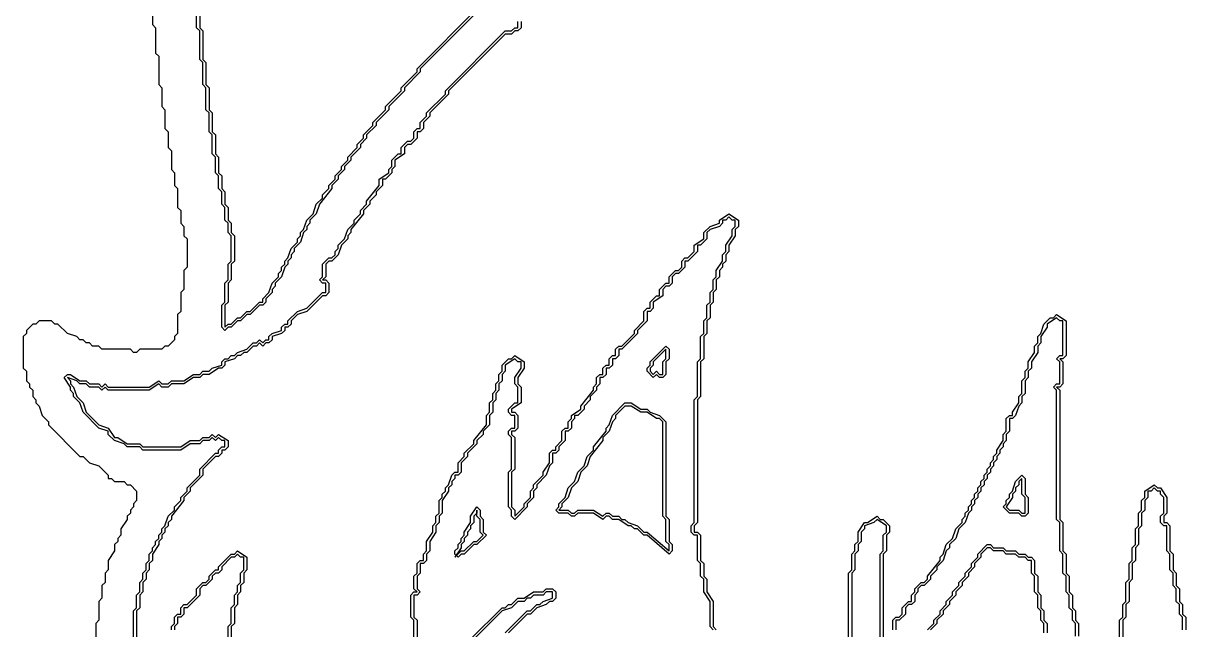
# Model space of a CAD drawing. Header units: millimetres. Extents: x 2 to 58.7, y 4.1 to 84.
# Drawn here: x 16.42 to 38.78, y 56.42 to 68.09 of the extents above; entities that cross this region are included whole.
import ezdxf

# ---------------------------------------------------------------- set-up
doc = ezdxf.new("R2010")
doc.units = ezdxf.units.MM
for name, color, linetype, true_color in [('CUT_OUTER', 1, 'Continuous', 0xa7a7a7), ('FILL_HAIR', 5, 'Continuous', 0x905530), ('FILL_SKIN', 3, 'Continuous', 0xfad3ab), ('FILL_WHITE', 4, 'Continuous', 0xf5f3f0), ('RAISED_METAL', 2, 'Continuous', 0xa7a7a7)]:
    doc.layers.add(name, color=color, linetype=linetype, true_color=true_color)

msp = doc.modelspace()

# ---------------------------------------------------------------- linework, layer by layer
at = {"layer": 'CUT_OUTER'}
msp.add_lwpolyline([(18.907, 68.788), (18.907, 68.061), (18.968, 68), (18.968, 67.515), (19.028, 67.455), (19.028, 66.909), (19.089, 66.848), (19.089, 66.485), (19.149, 66.424), (19.149, 66.061), (19.21, 66), (19.21, 65.697), (19.271, 65.636), (19.271, 65.273), (19.331, 65.212), (19.331, 64.97), (19.392, 64.909), (19.392, 64.545), (19.452, 64.485), (19.452, 64.242), (19.513, 64.182), (19.513, 64), (19.574, 63.939), (19.574, 63.394), (19.513, 63.333), (19.513, 62.97), (19.452, 62.909), (19.452, 62.545), (19.392, 62.485), (19.392, 62.121), (19.331, 62.061), (19.331, 62), (19.21, 61.879), (19.149, 61.879), (19.089, 61.818), (18.665, 61.818), (18.604, 61.758), (18.543, 61.758), (18.483, 61.818), (17.937, 61.818), (17.877, 61.879), (17.756, 61.879), (17.695, 61.939), (17.634, 61.939), (17.574, 62), (17.513, 62), (17.453, 62.061), (17.271, 62.121), (17.089, 62.303), (17.029, 62.303), (16.968, 62.364), (16.726, 62.364), (16.665, 62.303), (16.604, 62.303), (16.483, 62.182), (16.483, 62.121), (16.423, 62.061), (16.423, 61.455), (16.483, 61.394), (16.483, 61.212), (16.544, 61.152), (16.544, 61.091), (16.604, 61.03), (16.604, 60.909), (16.665, 60.848), (16.665, 60.788), (16.726, 60.727), (16.786, 60.545), (16.907, 60.424), (16.907, 60.364), (17.513, 59.758), (17.574, 59.758), (17.695, 59.636), (17.877, 59.576), (18.059, 59.394), (18.059, 59.333), (18.119, 59.333), (18.18, 59.273), (18.362, 59.273), (18.422, 59.212), (18.483, 59.212), (18.604, 59.091), (18.604, 58.909), (18.543, 58.848), (18.543, 58.788), (18.483, 58.727), (18.483, 58.667), (18.422, 58.606), (18.422, 58.545), (18.301, 58.364), (18.301, 58.242), (18.24, 58.182), (18.24, 58.121), (18.18, 58.061), (18.18, 57.939), (18.059, 57.758), (18.059, 57.576), (17.998, 57.515), (17.998, 57.333), (17.937, 57.273), (17.937, 57.03), (17.877, 56.97), (17.877, 56.606), (17.816, 56.545), (17.816, 56.242)], dxfattribs=at)
at = {"layer": 'FILL_HAIR'}
for points in [[(25.997, 68.121), (25.997, 68), (25.936, 67.939), (25.876, 67.939), (25.815, 67.879), (25.694, 67.879), (24.603, 66.788), (24.603, 66.727), (24.24, 66.364), (24.24, 66.303), (24.119, 66.182), (24.119, 66.061), (24.058, 66), (23.997, 66), (23.997, 65.879), (23.876, 65.758), (23.816, 65.758), (23.755, 65.697), (23.755, 65.576), (23.573, 65.455), (23.573, 65.333), (23.513, 65.273), (23.513, 65.212), (23.391, 65.091), (23.331, 65.091), (23.331, 64.97), (23.21, 64.848), (23.21, 64.788), (23.088, 64.667), (23.088, 64.606), (22.967, 64.485), (22.967, 64.424), (22.725, 64.121), (22.725, 64.061), (22.664, 64), (22.664, 63.939), (22.543, 63.818), (22.482, 63.636), (22.361, 63.515), (22.301, 63.515), (22.24, 63.455), (22.24, 63.212), (22.179, 63.152), (22.24, 63.152), (22.301, 63.091), (22.301, 62.909), (22.24, 62.848), (22.179, 62.848), (21.876, 62.545), (21.695, 62.485), (21.573, 62.364), (21.573, 62.303), (21.513, 62.242), (21.452, 62.242), (21.452, 62.182), (21.392, 62.121), (21.21, 62.061), (21.21, 62), (21.149, 61.939), (21.089, 61.939), (21.028, 61.879), (20.967, 61.939), (20.907, 61.879), (20.846, 61.879), (20.725, 61.758), (20.664, 61.758), (20.604, 61.697), (20.543, 61.697), (20.483, 61.636), (20.301, 61.576), (20.301, 61.515), (20.24, 61.455), (20.18, 61.455), (19.998, 61.333), (19.877, 61.333), (19.816, 61.273), (19.695, 61.273), (19.513, 61.152), (19.271, 61.152), (19.21, 61.091), (19.089, 61.091), (19.028, 61.152), (18.846, 61.03), (18.059, 61.03), (17.998, 61.091), (17.937, 61.03), (17.877, 61.091), (17.695, 61.091), (17.634, 61.152), (17.513, 61.152), (17.453, 61.212), (17.271, 61.273), (17.331, 61.212), (17.331, 61.152), (17.392, 61.091), (17.453, 60.909), (17.574, 60.788), (17.634, 60.606), (17.877, 60.364), (18.059, 60.303), (18.18, 60.121), (18.24, 60.121), (18.422, 60), (18.665, 60), (18.725, 59.939), (19.452, 59.939), (19.634, 60.061), (19.816, 60.061), (19.877, 60.121), (19.998, 60.121), (20.058, 60.182), (20.119, 60.121), (20.18, 60.182), (20.361, 60.061), (20.361, 59.939), (20.301, 59.879), (20.24, 59.879), (20.24, 59.818), (20.18, 59.758), (20.119, 59.758), (19.877, 59.515), (19.877, 59.394), (19.634, 59.152), (19.634, 59.091), (19.513, 58.97), (19.513, 58.909), (19.271, 58.606), (19.271, 58.545), (19.21, 58.485), (19.21, 58.424), (19.149, 58.364), (19.149, 58.303), (19.089, 58.242), (19.089, 58.182), (19.028, 58.121), (19.028, 58.061), (18.907, 57.879), (18.907, 57.758), (18.846, 57.697), (18.846, 57.576), (18.786, 57.515), (18.786, 57.394), (18.725, 57.333), (18.725, 57.152), (18.665, 57.091), (18.665, 56.848), (18.604, 56.788), (18.604, 55.818)], [(23.937, 56.242), (23.937, 56.606), (23.876, 56.667), (23.876, 57.091), (23.937, 57.152), (23.997, 57.152), (23.937, 57.212), (23.937, 57.455), (23.997, 57.515), (23.997, 57.697), (24.058, 57.758), (24.119, 57.758), (24.119, 57.879), (24.179, 57.939), (24.179, 58.121), (24.3, 58.303), (24.3, 58.424), (24.361, 58.485), (24.361, 58.606), (24.421, 58.667), (24.421, 58.909), (24.482, 58.97), (24.482, 59.03), (24.543, 59.091), (24.543, 59.152), (24.603, 59.212), (24.664, 59.394), (24.724, 59.455), (24.785, 59.455), (24.785, 59.636), (24.906, 59.758), (24.906, 59.818), (25.088, 60), (25.088, 60.061), (25.33, 60.364), (25.33, 60.545), (25.391, 60.606), (25.391, 60.788), (25.452, 60.848), (25.452, 60.97), (25.512, 61.03), (25.512, 61.152), (25.573, 61.212), (25.573, 61.333), (25.633, 61.394), (25.633, 61.515), (25.755, 61.636), (25.815, 61.636), (25.876, 61.697), (26.058, 61.576), (26.058, 61.455), (25.936, 61.273), (25.936, 61.152), (25.997, 61.091), (25.997, 60.788), (25.815, 60.667), (25.815, 60.606), (25.876, 60.606), (25.936, 60.545), (25.936, 60.303), (25.876, 60.242), (25.815, 60.242), (25.815, 60.182), (25.876, 60.121), (25.876, 59.515), (25.815, 59.455), (25.815, 58.788), (25.876, 58.727), (25.876, 58.606), (26.058, 58.788), (26.058, 58.848), (26.179, 58.97), (26.179, 59.091), (26.239, 59.152), (26.239, 59.212), (26.421, 59.394), (26.421, 59.455), (26.542, 59.636), (26.542, 59.818), (26.603, 59.879), (26.664, 59.879), (26.664, 59.939), (26.785, 60.061), (26.785, 60.242), (26.845, 60.303), (26.906, 60.303), (26.906, 60.424), (26.967, 60.485), (26.967, 60.545), (27.148, 60.667), (27.148, 60.727), (27.391, 61.03), (27.391, 61.091), (27.451, 61.152), (27.451, 61.273), (27.512, 61.333), (27.573, 61.333), (27.573, 61.455), (27.633, 61.515), (27.694, 61.515), (27.694, 61.636), (27.754, 61.697), (27.815, 61.697), (27.815, 61.818), (27.876, 61.879), (27.936, 61.879), (28.179, 62.121), (28.179, 62.182), (28.36, 62.364), (28.36, 62.545), (28.421, 62.606), (28.482, 62.606), (28.482, 62.727), (28.603, 62.848), (28.663, 62.848), (28.663, 62.97), (28.785, 63.091), (28.845, 63.091), (28.845, 63.212), (28.966, 63.333), (29.027, 63.333), (29.088, 63.394), (29.088, 63.515), (29.148, 63.576), (29.209, 63.576), (29.33, 63.697), (29.33, 63.818), (29.512, 63.939), (29.512, 64.061), (29.633, 64.182), (29.815, 64.242), (29.815, 64.303), (29.997, 64.424), (30.178, 64.303), (30.178, 64.182), (30.118, 64.121), (30.118, 64), (29.997, 63.818), (29.997, 63.697), (29.936, 63.636), (29.936, 63.515), (29.875, 63.455), (29.875, 63.394), (29.815, 63.333), (29.815, 63.212), (29.754, 63.152), (29.754, 62.97), (29.694, 62.909), (29.694, 62.727), (29.633, 62.667), (29.633, 62.424), (29.572, 62.364), (29.572, 62.121), (29.512, 62.061), (29.512, 61.636), (29.451, 61.576), (29.451, 60.909), (29.391, 60.848), (29.391, 58.485), (29.33, 58.424), (29.33, 58.303), (29.391, 58.303), (29.451, 58.242), (29.451, 57.758), (29.512, 57.697), (29.512, 57.455), (29.572, 57.394), (29.572, 57.152), (29.694, 56.97), (29.694, 56.485), (29.754, 56.424)], [(33.148, 56.424), (33.148, 56.606), (33.208, 56.667), (33.269, 56.667), (33.329, 56.727), (33.329, 56.848), (33.451, 56.97), (33.511, 56.97), (33.511, 57.091), (33.572, 57.152), (33.572, 57.212), (33.693, 57.333), (33.754, 57.333), (33.814, 57.394), (33.814, 57.455), (34.057, 57.758), (34.057, 57.818), (34.117, 57.879), (34.178, 58.061), (34.299, 58.182), (34.36, 58.364), (34.481, 58.485), (34.481, 58.545), (34.541, 58.606), (34.541, 58.667), (34.602, 58.727), (34.602, 58.788), (34.663, 58.848), (34.663, 58.909), (34.723, 58.97), (34.723, 59.03), (34.784, 59.091), (34.784, 59.152), (34.844, 59.212), (34.844, 59.273), (34.905, 59.333), (34.905, 59.394), (34.966, 59.455), (34.966, 59.515), (35.026, 59.576), (35.026, 59.636), (35.087, 59.697), (35.087, 59.758), (35.147, 59.818), (35.147, 59.879), (35.269, 60.061), (35.269, 60.182), (35.329, 60.242), (35.329, 60.485), (35.39, 60.545), (35.45, 60.545), (35.45, 60.606), (35.572, 60.788), (35.572, 60.909), (35.632, 60.97), (35.632, 61.212), (35.693, 61.273), (35.693, 61.394), (35.753, 61.455), (35.753, 61.576), (35.875, 61.758), (35.875, 61.879), (35.935, 61.939), (35.935, 62.061), (35.996, 62.121), (36.056, 62.303), (36.178, 62.424), (36.238, 62.424), (36.299, 62.485), (36.481, 62.364), (36.481, 61.697), (36.42, 61.636), (36.359, 61.636), (36.42, 61.576), (36.42, 61.152), (36.359, 61.091), (36.299, 61.091), (36.359, 61.03), (36.359, 58.545), (36.42, 58.485), (36.42, 57.939), (36.481, 57.879), (36.481, 57.515), (36.541, 57.455), (36.541, 57.152), (36.602, 57.091), (36.602, 56.848), (36.662, 56.788), (36.662, 56.606), (36.723, 56.545), (36.723, 56.303)], [(37.511, 56.121), (37.511, 56.606), (37.571, 56.667), (37.571, 56.909), (37.632, 56.97), (37.632, 57.333), (37.693, 57.394), (37.693, 57.697), (37.753, 57.758), (37.753, 58), (37.814, 58.061), (37.814, 58.364), (37.874, 58.424), (37.874, 58.667), (37.935, 58.727), (37.935, 58.909), (37.996, 58.97), (37.996, 59.091), (38.177, 59.212), (38.238, 59.152), (38.299, 59.152), (38.42, 58.97), (38.42, 58.667), (38.359, 58.606), (38.359, 58.485), (38.42, 58.485), (38.48, 58.424), (38.48, 57.939), (38.541, 57.879), (38.541, 57.576), (38.601, 57.515), (38.601, 57.273), (38.662, 57.212), (38.662, 56.97), (38.723, 56.909), (38.723, 56.727), (38.783, 56.667), (38.783, 56.424)], [(32.299, 55.879), (32.299, 57.515), (32.36, 57.576), (32.36, 57.879), (32.42, 57.939), (32.42, 58.061), (32.481, 58.121), (32.481, 58.303), (32.602, 58.485), (32.663, 58.485), (32.845, 58.606), (32.905, 58.545), (32.966, 58.545), (33.087, 58.424), (33.087, 58.303), (33.026, 58.242), (33.026, 57.939), (32.966, 57.879), (32.966, 56.182)], [(19.271, 56.424), (19.271, 56.485), (19.331, 56.545), (19.331, 56.667), (19.392, 56.727), (19.452, 56.727), (19.452, 56.848), (19.513, 56.909), (19.574, 56.909), (19.755, 57.091), (19.755, 57.212), (19.877, 57.333), (19.937, 57.333), (19.998, 57.394), (19.998, 57.455), (20.119, 57.576), (20.18, 57.576), (20.18, 57.636), (20.422, 57.879), (20.483, 57.879), (20.543, 57.939), (20.725, 57.818), (20.725, 57.576), (20.664, 57.515), (20.664, 57.333), (20.604, 57.273), (20.604, 57.152), (20.543, 57.091), (20.543, 56.909), (20.483, 56.848), (20.483, 56.545), (20.422, 56.485), (20.422, 55.394)]]:
    msp.add_lwpolyline(points, dxfattribs=at)
at = {"layer": 'FILL_SKIN'}
for points in [[(28.785, 61.818), (28.542, 61.576), (28.542, 61.515), (28.482, 61.455), (28.482, 61.394), (28.542, 61.333), (28.603, 61.394), (28.663, 61.333), (28.724, 61.333), (28.724, 61.576), (28.785, 61.636)], [(27.997, 60.727), (27.815, 60.545), (27.815, 60.485), (27.754, 60.424), (27.694, 60.242), (27.573, 60.121), (27.573, 60.061), (27.33, 59.758), (27.27, 59.576), (27.148, 59.455), (27.088, 59.273), (26.967, 59.152), (26.906, 58.97), (26.785, 58.848), (26.785, 58.788), (26.724, 58.727), (26.906, 58.727), (26.967, 58.667), (27.027, 58.667), (27.088, 58.727), (27.391, 58.727), (27.573, 58.606), (27.633, 58.667), (27.694, 58.667), (27.754, 58.606), (27.876, 58.606), (27.936, 58.545), (27.997, 58.545), (28.057, 58.485), (28.239, 58.424), (28.36, 58.303), (28.421, 58.303), (28.845, 57.939), (28.845, 58.061), (28.785, 58.121), (28.785, 58.545), (28.724, 58.606), (28.724, 60.424), (28.663, 60.485), (28.603, 60.485), (28.421, 60.606), (28.3, 60.606), (28.118, 60.727)], [(35.632, 59.333), (35.572, 59.273), (35.572, 59.212), (35.511, 59.152), (35.511, 59.091), (35.45, 59.03), (35.45, 58.97), (35.329, 58.788), (35.39, 58.727), (35.572, 58.727), (35.632, 58.667), (35.693, 58.667), (35.693, 58.97), (35.632, 59.03)], [(25.149, 58.727), (25.149, 58.667), (25.088, 58.606), (25.088, 58.485), (25.027, 58.424), (25.027, 58.364), (24.967, 58.303), (24.967, 58.242), (24.906, 58.182), (24.906, 58.121), (24.846, 58.061), (24.846, 58), (24.724, 57.818), (24.846, 57.939), (24.906, 57.939), (25.088, 58.121), (25.149, 58.121), (25.27, 58.242), (25.209, 58.303), (25.209, 58.545), (25.149, 58.606)]]:
    msp.add_lwpolyline(points, close=True, dxfattribs=at)
msp.add_lwpolyline([(36.056, 56.364), (36.056, 56.545), (35.996, 56.606), (35.996, 56.788), (35.935, 56.848), (35.935, 57.091), (35.875, 57.152), (35.875, 57.455), (35.814, 57.515), (35.814, 57.758), (35.753, 57.758), (35.693, 57.818), (35.572, 57.818), (35.511, 57.879), (35.329, 57.879), (35.269, 57.939), (35.087, 57.939), (35.026, 58), (34.966, 58), (34.844, 57.879), (34.844, 57.818), (34.723, 57.697), (34.723, 57.636), (34.602, 57.515), (34.602, 57.455), (34.481, 57.333), (34.481, 57.273), (34.36, 57.152), (34.36, 57.091), (34.238, 56.97), (34.238, 56.909), (34.117, 56.788), (34.117, 56.727), (33.996, 56.606), (33.996, 56.545), (33.875, 56.424)], dxfattribs=at)
at = {"layer": 'FILL_WHITE'}
for points in [[(19.816, 68.545), (19.816, 68), (19.877, 67.939), (19.877, 67.394), (19.937, 67.333), (19.937, 66.909), (19.998, 66.848), (19.998, 66.424), (20.058, 66.364), (20.058, 66), (20.119, 65.939), (20.119, 65.576), (20.18, 65.515), (20.18, 65.212), (20.24, 65.152), (20.24, 64.909), (20.301, 64.848), (20.301, 64.606), (20.361, 64.545), (20.361, 64.303), (20.422, 64.242), (20.422, 64.061), (20.483, 64), (20.483, 63.515), (20.422, 63.455), (20.422, 63.152), (20.361, 63.091), (20.361, 62.727), (20.301, 62.667), (20.301, 62.242), (20.361, 62.303), (20.422, 62.303), (20.543, 62.424), (20.604, 62.424), (20.725, 62.545), (20.786, 62.545), (20.967, 62.727), (21.028, 62.727), (21.028, 62.788), (21.149, 62.909), (21.21, 63.091), (21.331, 63.212), (21.331, 63.273), (21.392, 63.333), (21.392, 63.394), (21.452, 63.455), (21.452, 63.515), (21.513, 63.576), (21.573, 63.758), (21.695, 63.879), (21.695, 63.939), (21.755, 64), (21.755, 64.061), (21.816, 64.121), (21.876, 64.303), (21.998, 64.424), (22.058, 64.606), (22.179, 64.727), (22.179, 64.788), (22.301, 64.909), (22.301, 64.97), (22.422, 65.091), (22.422, 65.152), (22.543, 65.273), (22.543, 65.333), (22.664, 65.455), (22.664, 65.515), (22.846, 65.697), (22.846, 65.758), (22.967, 65.879), (22.967, 65.939), (23.149, 66.121), (23.149, 66.182), (23.391, 66.424), (23.391, 66.485), (23.694, 66.788), (23.694, 66.848), (23.997, 67.152), (23.997, 67.212), (25.149, 68.364)], [(25.694, 56.364), (26.118, 56.788), (26.179, 56.788), (26.3, 56.909), (26.361, 56.909), (26.421, 56.97), (26.603, 57.03), (26.603, 57.152), (26.482, 57.152), (26.421, 57.091), (26.239, 57.091), (26.179, 57.03), (26.118, 57.03), (26.058, 56.97), (25.936, 56.97), (25.815, 56.848), (25.633, 56.788), (25.088, 56.242)]]:
    msp.add_lwpolyline(points, dxfattribs=at)
at = {"layer": 'RAISED_METAL'}
for points in [[(18.907, 68.788), (18.907, 68.061), (18.968, 68), (18.968, 67.515), (19.028, 67.455), (19.028, 66.909), (19.089, 66.848), (19.089, 66.485), (19.149, 66.424), (19.149, 66.061), (19.21, 66), (19.21, 65.697), (19.271, 65.636), (19.271, 65.273), (19.331, 65.212), (19.331, 64.97), (19.392, 64.909), (19.392, 64.545), (19.452, 64.485), (19.452, 64.242), (19.513, 64.182), (19.513, 64), (19.574, 63.939), (19.574, 63.394), (19.513, 63.333), (19.513, 62.97), (19.452, 62.909), (19.452, 62.545), (19.392, 62.485), (19.392, 62.121), (19.331, 62.061), (19.331, 62), (19.21, 61.879), (19.149, 61.879), (19.089, 61.818), (18.665, 61.818), (18.604, 61.758), (18.543, 61.758), (18.483, 61.818), (17.937, 61.818), (17.877, 61.879), (17.756, 61.879), (17.695, 61.939), (17.634, 61.939), (17.574, 62), (17.513, 62), (17.453, 62.061), (17.271, 62.121), (17.089, 62.303), (17.029, 62.303), (16.968, 62.364), (16.726, 62.364), (16.665, 62.303), (16.604, 62.303), (16.483, 62.182), (16.483, 62.121), (16.423, 62.061), (16.423, 61.455), (16.483, 61.394), (16.483, 61.212), (16.544, 61.152), (16.544, 61.091), (16.604, 61.03), (16.604, 60.909), (16.665, 60.848), (16.665, 60.788), (16.726, 60.727), (16.786, 60.545), (16.907, 60.424), (16.907, 60.364), (17.513, 59.758), (17.574, 59.758), (17.695, 59.636), (17.877, 59.576), (18.059, 59.394), (18.059, 59.333), (18.119, 59.333), (18.18, 59.273), (18.362, 59.273), (18.422, 59.212), (18.483, 59.212), (18.604, 59.091), (18.604, 58.909), (18.543, 58.848), (18.543, 58.788), (18.483, 58.727), (18.483, 58.667), (18.422, 58.606), (18.422, 58.545), (18.301, 58.364), (18.301, 58.242), (18.24, 58.182), (18.24, 58.121), (18.18, 58.061), (18.18, 57.939), (18.059, 57.758), (18.059, 57.576), (17.998, 57.515), (17.998, 57.333), (17.937, 57.273), (17.937, 57.03), (17.877, 56.97), (17.877, 56.606), (17.816, 56.545), (17.816, 56.242)], [(25.149, 68.303), (24.058, 67.212), (24.058, 67.152), (23.755, 66.848), (23.755, 66.788), (23.452, 66.485), (23.452, 66.424), (23.21, 66.182), (23.21, 66.121), (23.028, 65.939), (23.028, 65.879), (22.907, 65.758), (22.907, 65.697), (22.725, 65.515), (22.725, 65.455), (22.604, 65.333), (22.604, 65.273), (22.482, 65.152), (22.482, 65.091), (22.361, 64.97), (22.361, 64.909), (22.119, 64.606), (22.058, 64.424), (21.937, 64.303), (21.937, 64.242), (21.876, 64.182), (21.876, 64.121), (21.816, 64.061), (21.755, 63.879), (21.634, 63.758), (21.634, 63.697), (21.573, 63.636), (21.573, 63.576), (21.513, 63.515), (21.513, 63.455), (21.452, 63.394), (21.392, 63.212), (21.27, 63.091), (21.27, 63.03), (21.21, 62.97), (21.21, 62.909), (21.089, 62.788), (21.089, 62.727), (21.028, 62.667), (20.967, 62.667), (20.786, 62.485), (20.725, 62.485), (20.604, 62.364), (20.543, 62.364), (20.422, 62.242), (20.361, 62.242), (20.301, 62.182), (20.24, 62.242), (20.24, 62.667), (20.301, 62.727), (20.301, 63.091), (20.361, 63.152), (20.361, 63.455), (20.422, 63.515), (20.422, 64), (20.361, 64.061), (20.361, 64.242), (20.301, 64.303), (20.301, 64.545), (20.24, 64.606), (20.24, 64.848), (20.18, 64.909), (20.18, 65.152), (20.119, 65.212), (20.119, 65.515), (20.058, 65.576), (20.058, 65.939), (19.998, 66), (19.998, 66.364), (19.937, 66.424), (19.937, 66.848), (19.877, 66.909), (19.877, 67.333), (19.816, 67.394), (19.816, 67.939), (19.755, 68), (19.755, 68.545)], [(18.543, 55.818), (18.543, 56.788), (18.604, 56.848), (18.604, 57.091), (18.665, 57.152), (18.665, 57.333), (18.725, 57.394), (18.725, 57.515), (18.786, 57.576), (18.786, 57.697), (18.846, 57.758), (18.846, 57.879), (18.907, 57.939), (18.907, 58), (18.968, 58.061), (18.968, 58.121), (19.028, 58.182), (19.028, 58.242), (19.089, 58.303), (19.089, 58.364), (19.149, 58.424), (19.21, 58.606), (19.331, 58.727), (19.331, 58.788), (19.452, 58.909), (19.452, 58.97), (19.574, 59.091), (19.574, 59.152), (19.816, 59.394), (19.816, 59.515), (20.119, 59.818), (20.18, 59.818), (20.18, 59.879), (20.24, 59.939), (20.301, 59.939), (20.301, 60.061), (20.24, 60.061), (20.18, 60.121), (20.119, 60.061), (20.058, 60.121), (19.998, 60.061), (19.877, 60.061), (19.816, 60), (19.634, 60), (19.452, 59.879), (18.725, 59.879), (18.665, 59.939), (18.422, 59.939), (18.362, 60), (18.18, 60.061), (18.059, 60.182), (18.059, 60.242), (17.877, 60.303), (17.574, 60.606), (17.513, 60.788), (17.392, 60.909), (17.392, 60.97), (17.331, 61.03), (17.331, 61.091), (17.21, 61.273), (17.271, 61.333), (17.331, 61.333), (17.513, 61.212), (17.634, 61.212), (17.695, 61.152), (17.877, 61.152), (17.937, 61.091), (17.998, 61.152), (18.059, 61.091), (18.846, 61.091), (19.028, 61.212), (19.089, 61.152), (19.21, 61.152), (19.271, 61.212), (19.513, 61.212), (19.695, 61.333), (19.816, 61.333), (19.877, 61.394), (19.998, 61.394), (20.058, 61.455), (20.24, 61.515), (20.24, 61.576), (20.301, 61.636), (20.361, 61.636), (20.422, 61.697), (20.483, 61.697), (20.543, 61.758), (20.725, 61.818), (20.846, 61.939), (20.907, 61.939), (20.967, 62), (21.028, 61.939), (21.089, 62), (21.149, 62), (21.149, 62.061), (21.21, 62.121), (21.392, 62.182), (21.392, 62.242), (21.452, 62.303), (21.513, 62.303), (21.513, 62.364), (21.695, 62.545), (21.876, 62.606), (22.179, 62.909), (22.24, 62.909), (22.24, 63.091), (22.179, 63.091), (22.119, 63.152), (22.179, 63.212), (22.179, 63.455), (22.301, 63.576), (22.361, 63.576), (22.422, 63.636), (22.422, 63.697), (22.482, 63.758), (22.482, 63.818), (22.604, 63.939), (22.664, 64.121), (22.785, 64.242), (22.785, 64.303), (22.907, 64.424), (22.907, 64.485), (23.028, 64.606), (23.028, 64.667), (23.27, 64.97), (23.27, 65.091), (23.452, 65.212), (23.452, 65.273), (23.513, 65.333), (23.513, 65.455), (23.634, 65.576), (23.694, 65.576), (23.694, 65.697), (23.816, 65.818), (23.876, 65.818), (23.937, 65.879), (23.937, 66), (23.997, 66.061), (24.058, 66.061), (24.058, 66.182), (24.179, 66.303), (24.179, 66.364), (24.543, 66.727), (24.543, 66.788), (25.694, 67.939), (25.815, 67.939), (25.876, 68), (25.936, 68), (25.936, 68.121)], [(29.694, 56.424), (29.633, 56.485), (29.633, 56.97), (29.512, 57.152), (29.512, 57.394), (29.451, 57.455), (29.451, 57.697), (29.391, 57.758), (29.391, 58.242), (29.33, 58.242), (29.269, 58.303), (29.269, 58.424), (29.33, 58.485), (29.33, 60.848), (29.391, 60.909), (29.391, 61.576), (29.451, 61.636), (29.451, 62.061), (29.512, 62.121), (29.512, 62.364), (29.572, 62.424), (29.572, 62.667), (29.633, 62.727), (29.633, 62.909), (29.694, 62.97), (29.694, 63.152), (29.754, 63.212), (29.754, 63.333), (29.875, 63.515), (29.875, 63.636), (29.936, 63.697), (29.936, 63.818), (30.057, 64), (30.057, 64.121), (30.118, 64.182), (30.118, 64.303), (30.057, 64.303), (29.997, 64.364), (29.936, 64.303), (29.875, 64.303), (29.875, 64.242), (29.815, 64.182), (29.633, 64.121), (29.572, 64.061), (29.572, 63.939), (29.451, 63.818), (29.391, 63.818), (29.391, 63.697), (29.209, 63.515), (29.148, 63.515), (29.148, 63.394), (29.027, 63.273), (28.966, 63.273), (28.906, 63.212), (28.906, 63.091), (28.845, 63.03), (28.785, 63.03), (28.724, 62.97), (28.724, 62.848), (28.542, 62.727), (28.542, 62.606), (28.482, 62.545), (28.421, 62.545), (28.421, 62.364), (28.239, 62.182), (28.239, 62.121), (27.936, 61.818), (27.876, 61.818), (27.876, 61.697), (27.815, 61.636), (27.754, 61.636), (27.754, 61.515), (27.694, 61.455), (27.633, 61.455), (27.633, 61.333), (27.573, 61.273), (27.512, 61.273), (27.512, 61.152), (27.451, 61.091), (27.451, 61.03), (27.33, 60.909), (27.33, 60.848), (27.209, 60.727), (27.209, 60.667), (27.088, 60.545), (27.027, 60.545), (27.027, 60.485), (26.967, 60.424), (26.967, 60.303), (26.906, 60.242), (26.845, 60.242), (26.845, 60.061), (26.724, 59.939), (26.724, 59.879), (26.664, 59.818), (26.603, 59.818), (26.603, 59.636), (26.542, 59.576), (26.482, 59.394), (26.3, 59.212), (26.3, 59.152), (26.239, 59.091), (26.239, 58.97), (26.118, 58.848), (26.118, 58.788), (25.876, 58.545), (25.815, 58.606), (25.815, 58.727), (25.755, 58.788), (25.755, 59.455), (25.815, 59.515), (25.815, 60.121), (25.755, 60.182), (25.755, 60.242), (25.815, 60.303), (25.876, 60.303), (25.876, 60.545), (25.815, 60.545), (25.755, 60.606), (25.755, 60.667), (25.876, 60.788), (25.936, 60.788), (25.936, 61.091), (25.876, 61.152), (25.876, 61.273), (25.997, 61.455), (25.997, 61.576), (25.936, 61.576), (25.876, 61.636), (25.694, 61.515), (25.694, 61.394), (25.633, 61.333), (25.633, 61.212), (25.573, 61.152), (25.573, 61.03), (25.512, 60.97), (25.512, 60.848), (25.452, 60.788), (25.452, 60.606), (25.391, 60.545), (25.391, 60.364), (25.27, 60.242), (25.27, 60.182), (25.149, 60.061), (25.149, 60), (24.967, 59.818), (24.967, 59.758), (24.846, 59.636), (24.846, 59.455), (24.785, 59.394), (24.724, 59.394), (24.724, 59.333), (24.664, 59.273), (24.664, 59.212), (24.603, 59.152), (24.603, 59.091), (24.482, 58.909), (24.482, 58.667), (24.421, 58.606), (24.421, 58.485), (24.361, 58.424), (24.361, 58.303), (24.24, 58.121), (24.24, 57.939), (24.179, 57.879), (24.179, 57.758), (24.119, 57.697), (24.058, 57.697), (24.058, 57.515), (23.997, 57.455), (23.997, 57.212), (24.058, 57.152), (23.997, 57.091), (23.937, 57.091), (23.937, 56.667), (23.997, 56.606), (23.997, 56.242)], [(36.662, 56.303), (36.662, 56.545), (36.602, 56.606), (36.602, 56.788), (36.541, 56.848), (36.541, 57.091), (36.481, 57.152), (36.481, 57.455), (36.42, 57.515), (36.42, 57.879), (36.359, 57.939), (36.359, 58.485), (36.299, 58.545), (36.299, 61.03), (36.238, 61.091), (36.299, 61.152), (36.359, 61.152), (36.359, 61.576), (36.299, 61.636), (36.359, 61.697), (36.42, 61.697), (36.42, 62.364), (36.359, 62.364), (36.299, 62.424), (36.117, 62.303), (36.117, 62.242), (35.996, 62.061), (35.996, 61.939), (35.935, 61.879), (35.935, 61.758), (35.814, 61.576), (35.814, 61.455), (35.753, 61.394), (35.753, 61.273), (35.693, 61.212), (35.693, 60.97), (35.632, 60.909), (35.632, 60.788), (35.572, 60.727), (35.511, 60.545), (35.45, 60.485), (35.39, 60.485), (35.39, 60.242), (35.329, 60.182), (35.329, 60.061), (35.269, 60), (35.269, 59.939), (35.208, 59.879), (35.208, 59.818), (35.147, 59.758), (35.147, 59.697), (35.087, 59.636), (35.087, 59.576), (35.026, 59.515), (35.026, 59.455), (34.966, 59.394), (34.966, 59.333), (34.905, 59.273), (34.905, 59.212), (34.844, 59.152), (34.844, 59.091), (34.784, 59.03), (34.784, 58.97), (34.723, 58.909), (34.723, 58.848), (34.663, 58.788), (34.663, 58.727), (34.602, 58.667), (34.541, 58.485), (34.42, 58.364), (34.36, 58.182), (34.238, 58.061), (34.238, 58), (34.178, 57.939), (34.117, 57.758), (33.996, 57.636), (33.996, 57.576), (33.875, 57.455), (33.875, 57.394), (33.754, 57.273), (33.693, 57.273), (33.632, 57.212), (33.632, 57.152), (33.572, 57.091), (33.572, 56.97), (33.511, 56.909), (33.451, 56.909), (33.39, 56.848), (33.39, 56.727), (33.269, 56.606), (33.208, 56.606), (33.208, 56.424)], [(38.723, 56.424), (38.723, 56.667), (38.662, 56.727), (38.662, 56.909), (38.601, 56.97), (38.601, 57.212), (38.541, 57.273), (38.541, 57.515), (38.48, 57.576), (38.48, 57.879), (38.42, 57.939), (38.42, 58.424), (38.359, 58.424), (38.299, 58.485), (38.299, 58.606), (38.359, 58.667), (38.359, 58.97), (38.299, 59.03), (38.299, 59.091), (38.238, 59.091), (38.177, 59.152), (38.117, 59.091), (38.056, 59.091), (38.056, 58.97), (37.996, 58.909), (37.996, 58.727), (37.935, 58.667), (37.935, 58.424), (37.874, 58.364), (37.874, 58.061), (37.814, 58), (37.814, 57.758), (37.753, 57.697), (37.753, 57.394), (37.693, 57.333), (37.693, 56.97), (37.632, 56.909), (37.632, 56.667), (37.571, 56.606), (37.571, 56.121)], [(32.905, 56.182), (32.905, 57.879), (32.966, 57.939), (32.966, 58.242), (33.026, 58.303), (33.026, 58.424), (32.845, 58.545), (32.784, 58.485), (32.602, 58.424), (32.602, 58.364), (32.542, 58.303), (32.542, 58.121), (32.481, 58.061), (32.481, 57.939), (32.42, 57.879), (32.42, 57.576), (32.36, 57.515), (32.36, 55.879)], [(33.814, 56.424), (33.935, 56.545), (33.935, 56.606), (34.057, 56.727), (34.057, 56.788), (34.178, 56.909), (34.178, 56.97), (34.299, 57.091), (34.299, 57.152), (34.42, 57.273), (34.42, 57.333), (34.541, 57.455), (34.541, 57.515), (34.663, 57.636), (34.663, 57.697), (34.784, 57.818), (34.784, 57.879), (34.966, 58.061), (35.026, 58.061), (35.087, 58), (35.269, 58), (35.329, 57.939), (35.511, 57.939), (35.572, 57.879), (35.693, 57.879), (35.753, 57.818), (35.814, 57.818), (35.875, 57.758), (35.875, 57.515), (35.935, 57.455), (35.935, 57.152), (35.996, 57.091), (35.996, 56.848), (36.056, 56.788), (36.056, 56.606), (36.117, 56.545), (36.117, 56.364)], [(20.361, 55.394), (20.361, 56.485), (20.422, 56.545), (20.422, 56.848), (20.483, 56.909), (20.483, 57.091), (20.543, 57.152), (20.543, 57.273), (20.604, 57.333), (20.604, 57.515), (20.664, 57.576), (20.664, 57.818), (20.604, 57.818), (20.543, 57.879), (20.483, 57.818), (20.422, 57.818), (20.24, 57.636), (20.24, 57.576), (20.18, 57.515), (20.119, 57.515), (20.058, 57.455), (20.058, 57.394), (19.937, 57.273), (19.877, 57.273), (19.816, 57.212), (19.816, 57.091), (19.574, 56.848), (19.513, 56.848), (19.513, 56.727), (19.452, 56.667), (19.392, 56.667), (19.392, 56.545), (19.331, 56.485), (19.331, 56.424)], [(25.027, 56.242), (25.633, 56.848), (25.694, 56.848), (25.755, 56.909), (25.815, 56.909), (25.936, 57.03), (26.058, 57.03), (26.239, 57.152), (26.421, 57.152), (26.482, 57.212), (26.603, 57.212), (26.664, 57.152), (26.664, 57.03), (26.603, 56.97), (26.542, 56.97), (26.482, 56.909), (26.3, 56.848), (26.179, 56.727), (26.118, 56.727), (25.755, 56.364)]]:
    msp.add_lwpolyline(points, dxfattribs=at)
for points in [[(28.785, 61.879), (28.845, 61.818), (28.845, 61.636), (28.785, 61.576), (28.785, 61.333), (28.724, 61.273), (28.663, 61.273), (28.603, 61.333), (28.542, 61.273), (28.421, 61.394), (28.421, 61.455), (28.482, 61.515), (28.482, 61.576)], [(27.997, 60.788), (28.118, 60.788), (28.3, 60.667), (28.421, 60.667), (28.482, 60.606), (28.663, 60.545), (28.785, 60.424), (28.785, 58.606), (28.845, 58.545), (28.845, 58.121), (28.906, 58.061), (28.906, 57.939), (28.845, 57.879), (28.421, 58.242), (28.36, 58.242), (28.239, 58.364), (28.179, 58.364), (28.118, 58.424), (28.057, 58.424), (27.876, 58.545), (27.754, 58.545), (27.694, 58.606), (27.633, 58.606), (27.573, 58.545), (27.391, 58.667), (27.088, 58.667), (27.027, 58.606), (26.967, 58.606), (26.906, 58.667), (26.724, 58.667), (26.664, 58.727), (26.724, 58.788), (26.724, 58.848), (26.845, 58.97), (26.906, 59.152), (27.027, 59.273), (27.088, 59.455), (27.209, 59.576), (27.27, 59.758), (27.391, 59.879), (27.391, 59.939), (27.633, 60.242), (27.633, 60.303), (27.694, 60.364), (27.754, 60.545)], [(35.632, 59.394), (35.693, 59.333), (35.693, 59.03), (35.753, 58.97), (35.753, 58.667), (35.693, 58.606), (35.632, 58.606), (35.572, 58.667), (35.39, 58.667), (35.269, 58.788), (35.329, 58.848), (35.329, 58.909), (35.39, 58.97), (35.39, 59.03), (35.45, 59.091), (35.511, 59.273)], [(25.149, 58.788), (25.209, 58.727), (25.209, 58.606), (25.27, 58.545), (25.27, 58.303), (25.33, 58.242), (25.149, 58.061), (25.088, 58.061), (24.906, 57.879), (24.846, 57.879), (24.785, 57.818), (24.724, 57.879), (24.724, 57.939), (24.785, 58), (24.785, 58.061), (24.846, 58.121), (24.846, 58.182), (24.906, 58.242), (24.906, 58.303), (25.027, 58.485), (25.027, 58.606)]]:
    msp.add_lwpolyline(points, close=True, dxfattribs=at)

doc.saveas('drawing.dxf')
